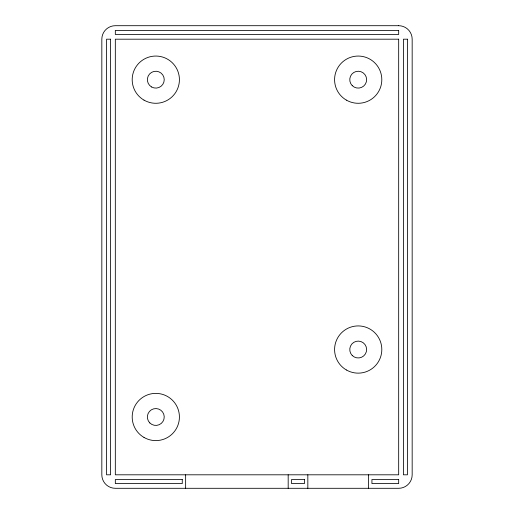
<?xml version="1.0" encoding="UTF-8"?>
<svg xmlns="http://www.w3.org/2000/svg" width="514" height="514" viewBox="0 0 514 514"><rect width="100%" height="100%" fill="white"/><g stroke="black" fill="none" stroke-linecap="round" stroke-linejoin="round"><path stroke-width="0.77" d="M368.557 474.807L368.557 488.3M307.835 474.807L307.835 488.3M288.181 474.807L288.181 488.3M185.638 474.807L185.638 488.3M398.678 25.7L115.322 25.7A13.492 13.492 0 0 0 101.83 39.192L101.83 474.807A13.492 13.492 0 0 0 115.322 488.3L398.678 488.3A13.492 13.492 0 0 0 412.17 474.807L412.17 39.192A13.492 13.492 0 0 0 398.678 25.7M398.678 30.422L115.322 30.422L115.322 34.47L398.678 34.47L398.678 30.422M110.6 39.192L106.552 39.192L106.552 474.807L110.6 474.807L110.6 39.192M398.678 39.192L115.322 39.192L115.322 474.807L398.678 474.807L398.678 39.192M407.448 39.192L403.4 39.192L403.4 474.807L407.448 474.807L407.448 39.192M182.264 479.53L115.322 479.53L115.322 483.578L182.264 483.578L182.264 479.53M304.461 479.53L291.554 479.53L291.554 483.578L304.461 483.578L304.461 479.53M398.678 479.53L371.93 479.53L371.93 483.578L398.678 483.578L398.678 479.53M151.585 86.975A8.436 8.436 0 0 0 164.236 79.67A8.436 8.436 0 0 0 151.585 72.371A8.436 8.436 0 0 0 151.585 86.975M346.391 369.977A23.612 23.612 0 0 0 381.812 349.526A23.612 23.612 0 0 0 346.391 329.082A23.612 23.612 0 0 0 346.391 369.977M143.997 437.44A23.612 23.612 0 0 0 179.418 416.995A23.612 23.612 0 0 0 143.997 396.545A23.612 23.612 0 0 0 143.997 437.44M143.997 100.121A23.612 23.612 0 0 0 179.418 79.67A23.612 23.612 0 0 0 143.997 59.219A23.612 23.612 0 0 0 143.997 100.121M346.391 100.121A23.612 23.612 0 0 0 381.812 79.67A23.612 23.612 0 0 0 346.391 59.219A23.612 23.612 0 0 0 346.391 100.121M352.231 85.632A8.436 8.436 0 0 0 366.341 81.855A8.436 8.436 0 0 0 356.016 71.523A8.436 8.436 0 0 0 352.231 85.632M352.231 355.489A8.436 8.436 0 0 0 366.341 351.711A8.436 8.436 0 0 0 356.016 341.386A8.436 8.436 0 0 0 352.231 355.489M149.837 422.958A8.436 8.436 0 0 0 163.947 419.173A8.436 8.436 0 0 0 153.622 408.848A8.436 8.436 0 0 0 149.837 422.958"/></g></svg>
